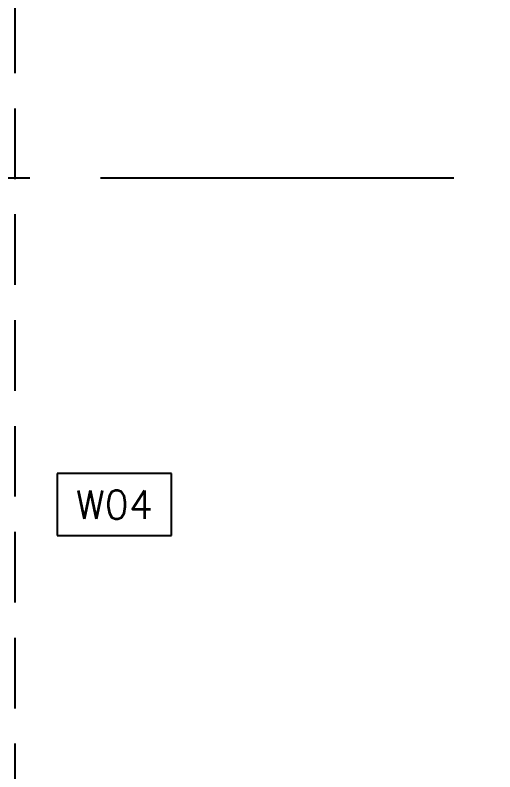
# Model space of a CAD drawing. Header units: centimetres. Extents: x -7408 to 35293, y -3951 to 3084.
# Drawn here: x -400 to -230.2, y 1930.5 to 2198.6 of the extents above; entities that cross this region are included whole.
import ezdxf

# ---------------------------------------------------------------- set-up
doc = ezdxf.new("R2010")
doc.units = ezdxf.units.CM
doc.header["$LTSCALE"] = 100
doc.header["$MEASUREMENT"] = 0
doc.header["$PDMODE"] = 35
doc.header["$PDSIZE"] = 2
doc.linetypes.add('A0-01 FLOOR PLANS$0$HIDDEN', pattern=[0.375, 0.25, -0.125])
doc.linetypes.add('GRID$0$GRID$0$XREF GRID$0$GRIDS$0$CENTER', pattern=[2, 1.25, -0.25, 0.25, -0.25])
for name, color, linetype in [('A0-01 FLOOR PLANS$0$HIDDEN -03', 8, 'A0-01 FLOOR PLANS$0$HIDDEN'), ('A0-01 FLOOR PLANS$0$TEXT-SCHED', 3, 'Continuous'), ('A0-01 FLOOR PLANS$0$WALL-01', 7, 'Continuous'), ('DCCA-USABLE AREA', 10, 'Continuous'), ('GRID$0$XREF GRID', 11, 'GRID$0$GRID$0$XREF GRID$0$GRIDS$0$CENTER')]:
    doc.layers.add(name, color=color, linetype=linetype)
doc.styles.add('A0-01 FLOOR PLANS$0$A0-01 GROUND FLOOR PLAN - For Entry modification$0$ROMANS', font='romans')
doc.dimstyles.new('A0-01 FLOOR PLANS$0$A0-01 GROUND FLOOR PLAN - For Entry modification$0$text', dxfattribs={"dimtxt": 18, "dimasz": 10, "dimexe": 10, "dimexo": 10, "dimgap": -6, "dimtad": 1, "dimtih": 1, "dimtoh": 1, "dimdec": 0, "dimdsep": 46, "dimtxsty": 'A0-01 FLOOR PLANS$0$A0-01 GROUND FLOOR PLAN - For Entry modification$0$ROMANS', "dimblk1": 'A0-01 FLOOR PLANS$0$A0-01 GROUND FLOOR PLAN - For Entry modification$0$_ARCHTICK', "dimblk2": 'A0-01 FLOOR PLANS$0$A0-01 GROUND FLOOR PLAN - For Entry modification$0$_ARCHTICK', "dimsah": 1, "dimcen": 25, "dimdle": 10, "dimse1": 1, "dimse2": 1, "dimsd1": 1, "dimsd2": 1, "dimclrd": 1, "dimclre": 1, "dimclrt": 2, "dimadec": 0, "dimazin": 0, "dimtfac": 1, "dimtdec": 0, "dimtmove": 2, "dimatfit": 3, "dimldrblk": 'A0-01 FLOOR PLANS$0$A0-01 GROUND FLOOR PLAN - For Entry modification$0$_ARCHTICK', "dimfxl": 1, "dimtolj": 1, "dimtzin": 0, "dimarcsym": 0})

# ---------------------------------------------------------------- blocks, each defined once
blk = doc.blocks.new('GRID')
at = {"layer": 'GRID$0$XREF GRID'}
blk.add_line((-1969.8, 2140.98), (-230.24, 2140.98), dxfattribs=at)
blk = doc.blocks.new('*D582')
at = {"layer": 'A0-01 FLOOR PLANS$0$TEXT-SCHED', "color": 1, "lineweight": -2, "transparency": 16777216}
for p, q in [((-344.61, 2036.18), (-385.18, 2036.18)), ((-385.18, 2036.18), (-385.18, 2014.18)), ((-344.61, 2014.18), (-344.61, 2036.18)), ((-385.18, 2014.18), (-344.61, 2014.18))]:
    blk.add_line(p, q, dxfattribs=at)
at = {"layer": 'Defpoints', "color": 0, "transparency": 16777216}
blk.add_point((-364.9, 2025.18), dxfattribs=at)
blk.add_point((-364.9, 2025.18), dxfattribs=at)
blk.add_point((-364.9, 2025.18), dxfattribs=at)
at = {"layer": 'A0-01 FLOOR PLANS$0$TEXT-SCHED', "color": 2, "transparency": 16777216, "insert": (-364.9, 2025.18), "char_height": 8, "width": 47.1429, "attachment_point": 5, "style": 'A0-01 FLOOR PLANS$0$A0-01 GROUND FLOOR PLAN - For Entry modification$0$ROMANS'}
blk.add_mtext('\\A1;{\\H1.25x;W04}', dxfattribs=at)
blk = doc.blocks.new('A0-01 FLOOR PLANS$0$A0-01 GROUND FLOOR PLAN - For Entry modification$0$_ARCHTICK')
at = {"color": 0, "linetype": 'ByBlock', "const_width": 0.15}
blk.add_lwpolyline([(-0.5, -0.5), (0.5, 0.5)], dxfattribs=at)
blk = doc.blocks.new('A0-01 FLOOR PLANS')
at = {"layer": 'A0-01 FLOOR PLANS$0$HIDDEN -03'}
blk.add_line((-400, 753), (-400, 2648), dxfattribs=at)
at = {"layer": 'A0-01 FLOOR PLANS$0$WALL-01'}
blk.add_blockref('GRID', (0, 0), dxfattribs=at)
at = {"layer": 'A0-01 FLOOR PLANS$0$TEXT-SCHED'}
dim = blk.add_linear_dim(base=(-364.9, 2025.18), p1=(-364.9, 2025.18), p2=(-364.9, 2025.18), text='{\\H1.25x;W04}', dimstyle='A0-01 FLOOR PLANS$0$A0-01 GROUND FLOOR PLAN - For Entry modification$0$text', override={"dimtxt": 8, "dimgap": -6, "dimclrt": 2}, dxfattribs=at)
dim.commit()
dim.dimension.update_dxf_attribs({"geometry": '*D582', "text_midpoint": (-364.9, 2025.18), "dimtype": 160})

msp = doc.modelspace()

# ---------------------------------------------------------------- block references
at = {"layer": 'DCCA-USABLE AREA'}
msp.add_blockref('A0-01 FLOOR PLANS', (0, 0), dxfattribs=at)

doc.saveas('drawing.dxf')
